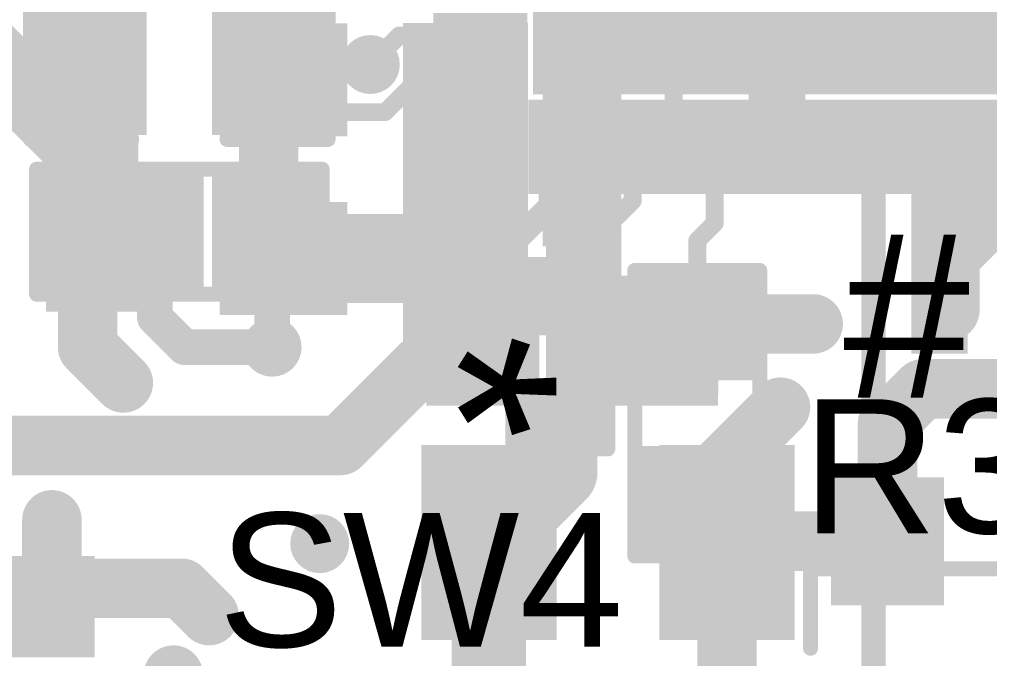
# Model space of a CAD drawing. Header units: millimetres. Extents: x -0.39 to 4.37, y -0.38 to 3.54.
# Drawn here: x 1.4791 to 1.8051, y 0.0394 to 0.2542 of the extents above; entities that cross this region are included whole.
import ezdxf

# ---------------------------------------------------------------- set-up
doc = ezdxf.new("R2010")
doc.units = ezdxf.units.MM
doc.header["$MEASUREMENT"] = 0
for name, color, linetype in [('BottomLayer', 5, 'Continuous'), ('BottomPaste', 16, 'Continuous'), ('BottomSolder', 6, 'Continuous'), ('TopLayer', 1, 'Continuous'), ('TopOverlay', 2, 'Continuous'), ('TopPaste', 8, 'Continuous'), ('TopSolder', 216, 'Continuous'), ('ViaHoleLayer', 16, 'Continuous')]:
    doc.layers.add(name, color=color, linetype=linetype)
doc.styles.add('Arial', font='', dxfattribs={"height": 0.2})
doc.styles.get('Arial').set_extended_font_data('Arial')

# ---------------------------------------------------------------- blocks, each defined once
blk = doc.blocks.new('PSPMAA0412_1R0M_ANP_7')
at = {"layer": 'TopLayer'}
for points in [[(-0.09744, 0.04528), (-0.04232, 0.04528), (-0.04232, -0.04528), (-0.09744, -0.04528)], [(0.04232, 0.04528), (0.09744, 0.04528), (0.09744, -0.04528), (0.04232, -0.04528)]]:
    blk.add_hatch(color=1, dxfattribs=at).paths.add_polyline_path(points)
at = {"layer": 'TopPaste'}
for points in [[(-0.09744, 0.04528), (-0.04232, 0.04528), (-0.04232, -0.04528), (-0.09744, -0.04528)], [(0.04232, 0.04528), (0.09744, 0.04528), (0.09744, -0.04528), (0.04232, -0.04528)]]:
    blk.add_hatch(color=8, dxfattribs=at).paths.add_polyline_path(points)
at = {"layer": 'TopSolder'}
for points in [[(-0.10144, 0.04928), (-0.03832, 0.04928), (-0.03832, -0.04928), (-0.10144, -0.04928)], [(0.03832, 0.04928), (0.10144, 0.04928), (0.10144, -0.04928), (0.03832, -0.04928)]]:
    blk.add_hatch(color=216, dxfattribs=at).paths.add_polyline_path(points)
at = {"layer": 'TopOverlay', "const_width": 0.005}
for points in [[(-0.08688, 0.08268), (-0.08688, 0.056)], [(0, 0.08268), (-0.08661, 0.08268)], [(0.08661, 0.08268), (0, 0.08268)], [(0.08688, 0.08268), (0.08688, 0.056)], [(-0.08688, -0.056), (-0.08688, -0.08268)], [(0.08688, -0.056), (0.08688, -0.08268)], [(0, -0.08268), (-0.08661, -0.08268)], [(0.08661, -0.08268), (0, -0.08268)]]:
    blk.add_lwpolyline(points, dxfattribs=at)
at = {"layer": 'TopOverlay', "const_width": 0.0025}
for points in [[(-0.08813, 0.08268, 1), (-0.08563, 0.08268, 1)], [(-0.08786, 0.08268, 1), (-0.08536, 0.08268, 1)], [(-0.00125, 0.08268, 1), (0.00125, 0.08268, 1)], [(-0.00125, 0.08268, 1), (0.00125, 0.08268, 1)], [(0.08536, 0.08268, 1), (0.08786, 0.08268, 1)], [(0.08563, 0.08268, 1), (0.08813, 0.08268, 1)], [(-0.08813, 0.056, 1), (-0.08563, 0.056, 1)], [(0.08563, 0.056, 1), (0.08813, 0.056, 1)], [(-0.08813, -0.056, 1), (-0.08563, -0.056, 1)], [(0.08563, -0.056, 1), (0.08813, -0.056, 1)], [(-0.08813, -0.08268, 1), (-0.08563, -0.08268, 1)], [(-0.08786, -0.08268, 1), (-0.08536, -0.08268, 1)], [(-0.00125, -0.08268, 1), (0.00125, -0.08268, 1)], [(-0.00125, -0.08268, 1), (0.00125, -0.08268, 1)], [(0.08536, -0.08268, 1), (0.08786, -0.08268, 1)], [(0.08563, -0.08268, 1), (0.08813, -0.08268, 1)]]:
    blk.add_lwpolyline(points, format="xyb", close=True, dxfattribs=at)
blk = doc.blocks.new('C__0402_66')
at = {"layer": 'TopLayer'}
for points in [[(-0.0275, -0.0125), (-0.0275, 0.0125), (-0.0095, 0.0125), (-0.0095, -0.0125)], [(0.0095, -0.0125), (0.0095, 0.0125), (0.0275, 0.0125), (0.0275, -0.0125)]]:
    blk.add_hatch(color=1, dxfattribs=at).paths.add_polyline_path(points)
at = {"layer": 'TopPaste'}
for points in [[(-0.0275, -0.0125), (-0.0275, 0.0125), (-0.0095, 0.0125), (-0.0095, -0.0125)], [(0.0095, -0.0125), (0.0095, 0.0125), (0.0275, 0.0125), (0.0275, -0.0125)]]:
    blk.add_hatch(color=8, dxfattribs=at).paths.add_polyline_path(points)
at = {"layer": 'TopSolder'}
for points in [[(-0.02986, -0.01486), (-0.02986, 0.01486), (-0.00714, 0.01486), (-0.00714, -0.01486)], [(0.00714, -0.01486), (0.00714, 0.01486), (0.02986, 0.01486), (0.02986, -0.01486)]]:
    blk.add_hatch(color=216, dxfattribs=at).paths.add_polyline_path(points)
at = {"layer": 'TopOverlay', "const_width": 0.005}
for points in [[(-0.031, 0.016), (-0.031, -0.016)], [(-0.031, 0.016), (-0.011, 0.016)], [(0.011, 0.016), (0.031, 0.016)], [(0.031, 0.016), (0.031, -0.016)], [(-0.031, -0.016), (-0.011, -0.016)], [(0.011, -0.016), (0.031, -0.016)]]:
    blk.add_lwpolyline(points, dxfattribs=at)
at = {"layer": 'TopOverlay', "const_width": 0.0025}
for points in [[(-0.03225, 0.016, 1), (-0.02975, 0.016, 1)], [(-0.03225, 0.016, 1), (-0.02975, 0.016, 1)], [(-0.01225, 0.016, 1), (-0.00975, 0.016, 1)], [(0.00975, 0.016, 1), (0.01225, 0.016, 1)], [(0.02975, 0.016, 1), (0.03225, 0.016, 1)], [(0.02975, 0.016, 1), (0.03225, 0.016, 1)], [(-0.03225, -0.016, 1), (-0.02975, -0.016, 1)], [(-0.03225, -0.016, 1), (-0.02975, -0.016, 1)], [(-0.01225, -0.016, 1), (-0.00975, -0.016, 1)], [(0.00975, -0.016, 1), (0.01225, -0.016, 1)], [(0.02975, -0.016, 1), (0.03225, -0.016, 1)], [(0.02975, -0.016, 1), (0.03225, -0.016, 1)]]:
    blk.add_lwpolyline(points, format="xyb", close=True, dxfattribs=at)
blk = doc.blocks.new('C__0402_B_67')
at = {"layer": 'BottomLayer'}
for points in [[(-0.0095, 0.0125), (-0.0095, -0.0125), (-0.0275, -0.0125), (-0.0275, 0.0125)], [(0.0275, 0.0125), (0.0275, -0.0125), (0.0095, -0.0125), (0.0095, 0.0125)]]:
    blk.add_hatch(color=5, dxfattribs=at).paths.add_polyline_path(points)
at = {"layer": 'BottomPaste'}
for points in [[(-0.0095, 0.0125), (-0.0095, -0.0125), (-0.0275, -0.0125), (-0.0275, 0.0125)], [(0.0275, 0.0125), (0.0275, -0.0125), (0.0095, -0.0125), (0.0095, 0.0125)]]:
    blk.add_hatch(color=16, dxfattribs=at).paths.add_polyline_path(points)
at = {"layer": 'BottomSolder'}
for points in [[(-0.00714, 0.01486), (-0.00714, -0.01486), (-0.02986, -0.01486), (-0.02986, 0.01486)], [(0.02986, 0.01486), (0.02986, -0.01486), (0.00714, -0.01486), (0.00714, 0.01486)]]:
    blk.add_hatch(color=6, dxfattribs=at).paths.add_polyline_path(points)
blk = doc.blocks.new('TS_1185EC_C_D_B_94')
at = {"layer": 'TopLayer'}
for points in [[(-0.10039, 0.04724), (-0.05118, 0.04724), (-0.05118, 0.01181), (-0.10039, 0.01181)], [(0.05118, 0.04724), (0.10039, 0.04724), (0.10039, 0.01181), (0.05118, 0.01181)], [(-0.10039, -0.01181), (-0.05118, -0.01181), (-0.05118, -0.04724), (-0.10039, -0.04724)], [(0.05118, -0.01181), (0.10039, -0.01181), (0.10039, -0.04724), (0.05118, -0.04724)]]:
    blk.add_hatch(color=1, dxfattribs=at).paths.add_polyline_path(points)
at = {"layer": 'TopPaste'}
for points in [[(-0.10039, 0.04724), (-0.05118, 0.04724), (-0.05118, 0.01181), (-0.10039, 0.01181)], [(0.05118, 0.04724), (0.10039, 0.04724), (0.10039, 0.01181), (0.05118, 0.01181)], [(-0.10039, -0.01181), (-0.05118, -0.01181), (-0.05118, -0.04724), (-0.10039, -0.04724)], [(0.05118, -0.01181), (0.10039, -0.01181), (0.10039, -0.04724), (0.05118, -0.04724)]]:
    blk.add_hatch(color=8, dxfattribs=at).paths.add_polyline_path(points)
at = {"layer": 'TopSolder'}
for points in [[(-0.10439, 0.05124), (-0.04718, 0.05124), (-0.04718, 0.00781), (-0.10439, 0.00781)], [(0.04718, 0.05124), (0.10439, 0.05124), (0.10439, 0.00781), (0.04718, 0.00781)], [(-0.10439, -0.00781), (-0.04718, -0.00781), (-0.04718, -0.05124), (-0.10439, -0.05124)], [(0.04718, -0.00781), (0.10439, -0.00781), (0.10439, -0.05124), (0.04718, -0.05124)]]:
    blk.add_hatch(color=216, dxfattribs=at).paths.add_polyline_path(points)
at = {"layer": 'TopOverlay'}
for points, const_width in [([(-0.084, 0.061, 1), (-0.094, 0.061, 1)], 0.01), ([(-0.0965, 0.061, 1), (-0.0915, 0.061, 1)], 0.005), ([(-0.0865, 0.061, 1), (-0.0815, 0.061, 1)], 0.005), ([(-0.06925, 0.06, 1), (-0.06675, 0.06, 1)], 0.0025), ([(0.06675, 0.06, 1), (0.06925, 0.06, 1)], 0.0025), ([(-0.06925, -0.06, 1), (-0.06675, -0.06, 1)], 0.0025), ([(0.06675, -0.06, 1), (0.06925, -0.06, 1)], 0.0025)]:
    blk.add_lwpolyline(points, format="xyb", close=True, dxfattribs=dict(at, const_width=const_width))
at = {"layer": 'TopOverlay', "const_width": 0.005}
for points in [[(-0.068, 0.06), (0.068, 0.06)], [(-0.068, -0.06), (0.068, -0.06)]]:
    blk.add_lwpolyline(points, dxfattribs=at)
blk = doc.blocks.new('RES0603_B_165')
at = {"layer": 'BottomLayer'}
for points in [[(-0.045, -0.0175), (-0.045, 0.0175), (-0.015, 0.0175), (-0.015, -0.0175)], [(0.015, -0.0175), (0.015, 0.0175), (0.045, 0.0175), (0.045, -0.0175)]]:
    blk.add_hatch(color=5, dxfattribs=at).paths.add_polyline_path(points)
at = {"layer": 'BottomPaste'}
for points in [[(-0.045, -0.0175), (-0.045, 0.0175), (-0.015, 0.0175), (-0.015, -0.0175)], [(0.015, -0.0175), (0.015, 0.0175), (0.045, 0.0175), (0.045, -0.0175)]]:
    blk.add_hatch(color=16, dxfattribs=at).paths.add_polyline_path(points)
at = {"layer": 'BottomSolder'}
for points in [[(-0.049, -0.0215), (-0.049, 0.0215), (-0.011, 0.0215), (-0.011, -0.0215)], [(0.011, -0.0215), (0.011, 0.0215), (0.049, 0.0215), (0.049, -0.0215)]]:
    blk.add_hatch(color=6, dxfattribs=at).paths.add_polyline_path(points)
blk = doc.blocks.new('RES0603_166')
at = {"layer": 'TopLayer'}
for points in [[(-0.015, 0.0175), (-0.015, -0.0175), (-0.045, -0.0175), (-0.045, 0.0175)], [(0.045, 0.0175), (0.045, -0.0175), (0.015, -0.0175), (0.015, 0.0175)]]:
    blk.add_hatch(color=1, dxfattribs=at).paths.add_polyline_path(points)
at = {"layer": 'TopPaste'}
for points in [[(-0.015, 0.0175), (-0.015, -0.0175), (-0.045, -0.0175), (-0.045, 0.0175)], [(0.045, 0.0175), (0.045, -0.0175), (0.015, -0.0175), (0.015, 0.0175)]]:
    blk.add_hatch(color=8, dxfattribs=at).paths.add_polyline_path(points)
at = {"layer": 'TopSolder'}
for points in [[(-0.011, 0.0215), (-0.011, -0.0215), (-0.049, -0.0215), (-0.049, 0.0215)], [(0.049, 0.0215), (0.049, -0.0215), (0.011, -0.0215), (0.011, 0.0215)]]:
    blk.add_hatch(color=216, dxfattribs=at).paths.add_polyline_path(points)
at = {"layer": 'TopOverlay', "const_width": 0.005}
for points in [[(-0.048, 0.021), (-0.048, -0.021)], [(0.048, 0.021), (-0.048, 0.021)], [(0.048, 0.021), (0.048, -0.021)], [(0.048, -0.021), (-0.048, -0.021)]]:
    blk.add_lwpolyline(points, dxfattribs=at)
at = {"layer": 'TopOverlay', "const_width": 0.0025}
for points in [[(-0.04925, 0.021, 1), (-0.04675, 0.021, 1)], [(-0.04925, 0.021, 1), (-0.04675, 0.021, 1)], [(0.04675, 0.021, 1), (0.04925, 0.021, 1)], [(0.04675, 0.021, 1), (0.04925, 0.021, 1)], [(-0.04925, -0.021, 1), (-0.04675, -0.021, 1)], [(-0.04925, -0.021, 1), (-0.04675, -0.021, 1)], [(0.04675, -0.021, 1), (0.04925, -0.021, 1)], [(0.04675, -0.021, 1), (0.04925, -0.021, 1)]]:
    blk.add_lwpolyline(points, format="xyb", close=True, dxfattribs=at)
blk = doc.blocks.new('RES0603_B_169')
at = {"layer": 'BottomLayer'}
for points in [[(-0.045, -0.0175), (-0.045, 0.0175), (-0.015, 0.0175), (-0.015, -0.0175)], [(0.015, -0.0175), (0.015, 0.0175), (0.045, 0.0175), (0.045, -0.0175)]]:
    blk.add_hatch(color=5, dxfattribs=at).paths.add_polyline_path(points)
at = {"layer": 'BottomPaste'}
for points in [[(-0.045, -0.0175), (-0.045, 0.0175), (-0.015, 0.0175), (-0.015, -0.0175)], [(0.015, -0.0175), (0.015, 0.0175), (0.045, 0.0175), (0.045, -0.0175)]]:
    blk.add_hatch(color=16, dxfattribs=at).paths.add_polyline_path(points)
at = {"layer": 'BottomSolder'}
for points in [[(-0.049, -0.0215), (-0.049, 0.0215), (-0.011, 0.0215), (-0.011, -0.0215)], [(0.011, -0.0215), (0.011, 0.0215), (0.049, 0.0215), (0.049, -0.0215)]]:
    blk.add_hatch(color=6, dxfattribs=at).paths.add_polyline_path(points)
blk = doc.blocks.new('DFN1006_2L_B_269')
at = {"layer": 'BottomLayer'}
for points in [[(-0.02756, 0.01299), (-0.00591, 0.01299), (-0.00591, -0.01299), (-0.02756, -0.01299)], [(0.00591, 0.01299), (0.02756, 0.01299), (0.02756, -0.01299), (0.00591, -0.01299)]]:
    blk.add_hatch(color=5, dxfattribs=at).paths.add_polyline_path(points)
at = {"layer": 'BottomPaste'}
for points in [[(-0.02756, 0.01299), (-0.00591, 0.01299), (-0.00591, -0.01299), (-0.02756, -0.01299)], [(0.00591, 0.01299), (0.02756, 0.01299), (0.02756, -0.01299), (0.00591, -0.01299)]]:
    blk.add_hatch(color=16, dxfattribs=at).paths.add_polyline_path(points)
at = {"layer": 'BottomSolder'}
for points in [[(-0.03156, 0.01699), (-0.00191, 0.01699), (-0.00191, -0.01699), (-0.03156, -0.01699)], [(0.00191, 0.01699), (0.03156, 0.01699), (0.03156, -0.01699), (0.00191, -0.01699)]]:
    blk.add_hatch(color=6, dxfattribs=at).paths.add_polyline_path(points)
blk = doc.blocks.new('SOD_323_B_270')
at = {"layer": 'BottomLayer'}
for points in [[(-0.0563, 0.01634), (-0.0315, 0.01634), (-0.0315, -0.01634), (-0.0563, -0.01634)], [(0.0315, 0.01634), (0.0563, 0.01634), (0.0563, -0.01634), (0.0315, -0.01634)]]:
    blk.add_hatch(color=5, dxfattribs=at).paths.add_polyline_path(points)
at = {"layer": 'BottomPaste'}
for points in [[(-0.0563, 0.01634), (-0.0315, 0.01634), (-0.0315, -0.01634), (-0.0563, -0.01634)], [(0.0315, 0.01634), (0.0563, 0.01634), (0.0563, -0.01634), (0.0315, -0.01634)]]:
    blk.add_hatch(color=16, dxfattribs=at).paths.add_polyline_path(points)
at = {"layer": 'BottomSolder'}
for points in [[(-0.0603, 0.02034), (-0.0275, 0.02034), (-0.0275, -0.02034), (-0.0603, -0.02034)], [(0.0275, 0.02034), (0.0603, 0.02034), (0.0603, -0.02034), (0.0275, -0.02034)]]:
    blk.add_hatch(color=6, dxfattribs=at).paths.add_polyline_path(points)
blk = doc.blocks.new('68_QFN__7_7__323')
at = {"layer": 'TopLayer'}
for points in [[(0.1122, -0.1122), (-0.1122, -0.1122), (-0.1122, 0.1122), (0.1122, 0.1122)], [(0.12205, 0.0311), (0.14567, 0.0311), (0.14567, 0.02402), (0.12205, 0.02402)], [(0.12205, 0.01732), (0.14567, 0.01732), (0.14567, 0.01024), (0.12205, 0.01024)], [(0.12205, 0.00354), (0.14567, 0.00354), (0.14567, -0.00354), (0.12205, -0.00354)], [(0.12205, -0.01024), (0.14567, -0.01024), (0.14567, -0.01732), (0.12205, -0.01732)], [(0.12205, -0.02401), (0.14567, -0.02401), (0.14567, -0.0311), (0.12205, -0.0311)], [(0.12205, -0.03779), (0.14567, -0.03779), (0.14567, -0.04488), (0.12205, -0.04488)], [(0.12205, -0.05157), (0.14567, -0.05157), (0.14567, -0.05866), (0.12205, -0.05866)], [(0.12205, -0.06535), (0.14567, -0.06535), (0.14567, -0.07244), (0.12205, -0.07244)], [(0.12205, -0.07913), (0.14567, -0.07913), (0.14567, -0.08622), (0.12205, -0.08622)], [(0.12205, -0.09291), (0.14567, -0.09291), (0.14567, -0.1), (0.12205, -0.1)], [(0.12205, -0.10669), (0.14567, -0.10669), (0.14567, -0.11378), (0.12205, -0.11378)], [(0.1, -0.12205), (0.1, -0.14567), (0.09291, -0.14567), (0.09291, -0.12205)], [(0.11378, -0.12205), (0.11378, -0.14567), (0.10669, -0.14567), (0.10669, -0.12205)]]:
    blk.add_hatch(color=1, dxfattribs=at).paths.add_polyline_path(points)
at = {"layer": 'TopPaste'}
for points in [[(0.1122, -0.1122), (-0.1122, -0.1122), (-0.1122, 0.1122), (0.1122, 0.1122)], [(0.12205, 0.0311), (0.14567, 0.0311), (0.14567, 0.02402), (0.12205, 0.02402)], [(0.12205, 0.01732), (0.14567, 0.01732), (0.14567, 0.01024), (0.12205, 0.01024)], [(0.12205, 0.00354), (0.14567, 0.00354), (0.14567, -0.00354), (0.12205, -0.00354)], [(0.12205, -0.01024), (0.14567, -0.01024), (0.14567, -0.01732), (0.12205, -0.01732)], [(0.12205, -0.02401), (0.14567, -0.02401), (0.14567, -0.0311), (0.12205, -0.0311)], [(0.12205, -0.03779), (0.14567, -0.03779), (0.14567, -0.04488), (0.12205, -0.04488)], [(0.12205, -0.05157), (0.14567, -0.05157), (0.14567, -0.05866), (0.12205, -0.05866)], [(0.12205, -0.06535), (0.14567, -0.06535), (0.14567, -0.07244), (0.12205, -0.07244)], [(0.12205, -0.07913), (0.14567, -0.07913), (0.14567, -0.08622), (0.12205, -0.08622)], [(0.12205, -0.09291), (0.14567, -0.09291), (0.14567, -0.1), (0.12205, -0.1)], [(0.12205, -0.10669), (0.14567, -0.10669), (0.14567, -0.11378), (0.12205, -0.11378)], [(0.1, -0.12205), (0.1, -0.14567), (0.09291, -0.14567), (0.09291, -0.12205)], [(0.11378, -0.12205), (0.11378, -0.14567), (0.10669, -0.14567), (0.10669, -0.12205)]]:
    blk.add_hatch(color=8, dxfattribs=at).paths.add_polyline_path(points)
at = {"layer": 'TopSolder'}
for points in [[(0.11621, -0.1162), (-0.1162, -0.1162), (-0.1162, 0.1162), (0.11621, 0.1162)], [(0.11805, 0.04888), (0.14967, 0.04888), (0.14967, 0.03379), (0.11805, 0.03379)], [(0.11805, 0.0351), (0.14967, 0.0351), (0.14967, 0.02002), (0.11805, 0.02002)], [(0.11805, 0.02132), (0.14967, 0.02132), (0.14967, 0.00624), (0.11805, 0.00624)], [(0.11805, 0.00754), (0.14967, 0.00754), (0.14967, -0.00754), (0.11805, -0.00754)], [(0.11805, -0.00624), (0.14967, -0.00624), (0.14967, -0.02132), (0.11805, -0.02132)], [(0.11805, -0.02001), (0.14967, -0.02001), (0.14967, -0.0351), (0.11805, -0.0351)], [(0.11805, -0.03379), (0.14967, -0.03379), (0.14967, -0.04888), (0.11805, -0.04888)], [(0.11805, -0.04757), (0.14967, -0.04757), (0.14967, -0.06266), (0.11805, -0.06266)], [(0.11805, -0.06135), (0.14967, -0.06135), (0.14967, -0.07644), (0.11805, -0.07644)], [(0.11805, -0.07513), (0.14967, -0.07513), (0.14967, -0.09022), (0.11805, -0.09022)], [(0.11805, -0.08891), (0.14967, -0.08891), (0.14967, -0.104), (0.11805, -0.104)], [(0.11805, -0.10269), (0.14967, -0.10269), (0.14967, -0.11778), (0.11805, -0.11778)], [(0.104, -0.11805), (0.104, -0.14967), (0.08891, -0.14967), (0.08891, -0.11805)], [(0.11778, -0.11805), (0.11778, -0.14967), (0.10269, -0.14967), (0.10269, -0.11805)]]:
    blk.add_hatch(color=216, dxfattribs=at).paths.add_polyline_path(points)
at = {"layer": 'TopOverlay', "const_width": 0.005}
for points in [[(0.14, -0.14), (0.14, -0.124)], [(0.14, -0.14), (0.121, -0.14)]]:
    blk.add_lwpolyline(points, dxfattribs=at)
at = {"layer": 'TopOverlay', "const_width": 0.0025}
for points in [[(0.13875, -0.124, 1), (0.14125, -0.124, 1)], [(0.11975, -0.14, 1), (0.12225, -0.14, 1)], [(0.13875, -0.14, 1), (0.14125, -0.14, 1)], [(0.13875, -0.14, 1), (0.14125, -0.14, 1)]]:
    blk.add_lwpolyline(points, format="xyb", close=True, dxfattribs=at)
blk = doc.blocks.new('C__0603_B_360')
at = {"layer": 'BottomLayer'}
for points in [[(-0.015, 0.0175), (-0.015, -0.0175), (-0.045, -0.0175), (-0.045, 0.0175)], [(0.045, 0.0175), (0.045, -0.0175), (0.015, -0.0175), (0.015, 0.0175)]]:
    blk.add_hatch(color=5, dxfattribs=at).paths.add_polyline_path(points)
at = {"layer": 'BottomPaste'}
for points in [[(-0.015, 0.0175), (-0.015, -0.0175), (-0.045, -0.0175), (-0.045, 0.0175)], [(0.045, 0.0175), (0.045, -0.0175), (0.015, -0.0175), (0.015, 0.0175)]]:
    blk.add_hatch(color=16, dxfattribs=at).paths.add_polyline_path(points)
at = {"layer": 'BottomSolder'}
for points in [[(-0.011, 0.0215), (-0.011, -0.0215), (-0.049, -0.0215), (-0.049, 0.0215)], [(0.049, 0.0215), (0.049, -0.0215), (0.011, -0.0215), (0.011, 0.0215)]]:
    blk.add_hatch(color=6, dxfattribs=at).paths.add_polyline_path(points)
blk = doc.blocks.new('C__0603_363')
at = {"layer": 'TopLayer'}
for points in [[(-0.045, -0.0175), (-0.045, 0.0175), (-0.015, 0.0175), (-0.015, -0.0175)], [(0.015, -0.0175), (0.015, 0.0175), (0.045, 0.0175), (0.045, -0.0175)]]:
    blk.add_hatch(color=1, dxfattribs=at).paths.add_polyline_path(points)
at = {"layer": 'TopPaste'}
for points in [[(-0.045, -0.0175), (-0.045, 0.0175), (-0.015, 0.0175), (-0.015, -0.0175)], [(0.015, -0.0175), (0.015, 0.0175), (0.045, 0.0175), (0.045, -0.0175)]]:
    blk.add_hatch(color=8, dxfattribs=at).paths.add_polyline_path(points)
at = {"layer": 'TopSolder'}
for points in [[(-0.049, -0.0215), (-0.049, 0.0215), (-0.011, 0.0215), (-0.011, -0.0215)], [(0.011, -0.0215), (0.011, 0.0215), (0.049, 0.0215), (0.049, -0.0215)]]:
    blk.add_hatch(color=216, dxfattribs=at).paths.add_polyline_path(points)
at = {"layer": 'TopOverlay', "const_width": 0.005}
for points in [[(-0.05, -0.023), (-0.05, 0.023)], [(-0.05, 0.023), (-0.016, 0.023)], [(0.016, 0.023), (0.05, 0.023)], [(0.05, -0.023), (0.05, 0.023)], [(-0.05, -0.023), (-0.016, -0.023)], [(0.016, -0.023), (0.05, -0.023)]]:
    blk.add_lwpolyline(points, dxfattribs=at)
at = {"layer": 'TopOverlay', "const_width": 0.0025}
for points in [[(-0.05125, 0.023, 1), (-0.04875, 0.023, 1)], [(-0.05125, 0.023, 1), (-0.04875, 0.023, 1)], [(-0.01725, 0.023, 1), (-0.01475, 0.023, 1)], [(0.01475, 0.023, 1), (0.01725, 0.023, 1)], [(0.04875, 0.023, 1), (0.05125, 0.023, 1)], [(0.04875, 0.023, 1), (0.05125, 0.023, 1)], [(-0.05125, -0.023, 1), (-0.04875, -0.023, 1)], [(-0.05125, -0.023, 1), (-0.04875, -0.023, 1)], [(-0.01725, -0.023, 1), (-0.01475, -0.023, 1)], [(0.01475, -0.023, 1), (0.01725, -0.023, 1)], [(0.04875, -0.023, 1), (0.05125, -0.023, 1)], [(0.04875, -0.023, 1), (0.05125, -0.023, 1)]]:
    blk.add_lwpolyline(points, format="xyb", close=True, dxfattribs=at)
blk = doc.blocks.new('TS_1185EC_C_D_B_373')
at = {"layer": 'TopLayer'}
for points in [[(-0.10039, 0.04725), (-0.05118, 0.04725), (-0.05118, 0.01181), (-0.10039, 0.01181)], [(0.05118, 0.04725), (0.10039, 0.04725), (0.10039, 0.01181), (0.05118, 0.01181)], [(-0.10039, -0.01181), (-0.05118, -0.01181), (-0.05118, -0.04724), (-0.10039, -0.04724)], [(0.05118, -0.01181), (0.10039, -0.01181), (0.10039, -0.04724), (0.05118, -0.04724)]]:
    blk.add_hatch(color=1, dxfattribs=at).paths.add_polyline_path(points)
at = {"layer": 'TopPaste'}
for points in [[(-0.10039, 0.04725), (-0.05118, 0.04725), (-0.05118, 0.01181), (-0.10039, 0.01181)], [(0.05118, 0.04725), (0.10039, 0.04725), (0.10039, 0.01181), (0.05118, 0.01181)], [(-0.10039, -0.01181), (-0.05118, -0.01181), (-0.05118, -0.04724), (-0.10039, -0.04724)], [(0.05118, -0.01181), (0.10039, -0.01181), (0.10039, -0.04724), (0.05118, -0.04724)]]:
    blk.add_hatch(color=8, dxfattribs=at).paths.add_polyline_path(points)
at = {"layer": 'TopSolder'}
for points in [[(-0.10439, 0.05125), (-0.04718, 0.05125), (-0.04718, 0.00781), (-0.10439, 0.00781)], [(0.04718, 0.05125), (0.10439, 0.05125), (0.10439, 0.00781), (0.04718, 0.00781)], [(-0.10439, -0.00781), (-0.04718, -0.00781), (-0.04718, -0.05124), (-0.10439, -0.05124)], [(0.04718, -0.00781), (0.10439, -0.00781), (0.10439, -0.05124), (0.04718, -0.05124)]]:
    blk.add_hatch(color=216, dxfattribs=at).paths.add_polyline_path(points)
at = {"layer": 'TopOverlay'}
for points, const_width in [([(-0.084, 0.061, 1), (-0.094, 0.061, 1)], 0.01), ([(-0.0965, 0.061, 1), (-0.0915, 0.061, 1)], 0.005), ([(-0.0865, 0.061, 1), (-0.0815, 0.061, 1)], 0.005), ([(-0.06925, 0.06, 1), (-0.06675, 0.06, 1)], 0.0025), ([(0.06675, 0.06, 1), (0.06925, 0.06, 1)], 0.0025), ([(-0.06925, -0.06, 1), (-0.06675, -0.06, 1)], 0.0025), ([(0.06675, -0.06, 1), (0.06925, -0.06, 1)], 0.0025)]:
    blk.add_lwpolyline(points, format="xyb", close=True, dxfattribs=dict(at, const_width=const_width))
at = {"layer": 'TopOverlay', "const_width": 0.005}
for points in [[(-0.068, 0.06), (0.068, 0.06)], [(-0.068, -0.06), (0.068, -0.06)]]:
    blk.add_lwpolyline(points, dxfattribs=at)
blk = doc.blocks.new('RES0603_406')
at = {"layer": 'TopLayer'}
for points in [[(-0.015, 0.0175), (-0.015, -0.0175), (-0.045, -0.0175), (-0.045, 0.0175)], [(0.045, 0.0175), (0.045, -0.0175), (0.015, -0.0175), (0.015, 0.0175)]]:
    blk.add_hatch(color=1, dxfattribs=at).paths.add_polyline_path(points)
at = {"layer": 'TopPaste'}
for points in [[(-0.015, 0.0175), (-0.015, -0.0175), (-0.045, -0.0175), (-0.045, 0.0175)], [(0.045, 0.0175), (0.045, -0.0175), (0.015, -0.0175), (0.015, 0.0175)]]:
    blk.add_hatch(color=8, dxfattribs=at).paths.add_polyline_path(points)
at = {"layer": 'TopSolder'}
for points in [[(-0.011, 0.0215), (-0.011, -0.0215), (-0.049, -0.0215), (-0.049, 0.0215)], [(0.049, 0.0215), (0.049, -0.0215), (0.011, -0.0215), (0.011, 0.0215)]]:
    blk.add_hatch(color=216, dxfattribs=at).paths.add_polyline_path(points)
at = {"layer": 'TopOverlay', "const_width": 0.005}
for points in [[(-0.048, -0.021), (-0.048, 0.021)], [(0.048, 0.021), (-0.048, 0.021)], [(0.048, -0.021), (0.048, 0.021)], [(0.048, -0.021), (-0.048, -0.021)]]:
    blk.add_lwpolyline(points, dxfattribs=at)
at = {"layer": 'TopOverlay', "const_width": 0.0025}
for points in [[(-0.04925, 0.021, 1), (-0.04675, 0.021, 1)], [(-0.04925, 0.021, 1), (-0.04675, 0.021, 1)], [(0.04675, 0.021, 1), (0.04925, 0.021, 1)], [(0.04675, 0.021, 1), (0.04925, 0.021, 1)], [(-0.04925, -0.021, 1), (-0.04675, -0.021, 1)], [(-0.04925, -0.021, 1), (-0.04675, -0.021, 1)], [(0.04675, -0.021, 1), (0.04925, -0.021, 1)], [(0.04675, -0.021, 1), (0.04925, -0.021, 1)]]:
    blk.add_lwpolyline(points, format="xyb", close=True, dxfattribs=at)
blk = doc.blocks.new('C__0402_B_523')
at = {"layer": 'BottomLayer'}
for points in [[(-0.0095, 0.0125), (-0.0095, -0.0125), (-0.0275, -0.0125), (-0.0275, 0.0125)], [(0.0275, 0.0125), (0.0275, -0.0125), (0.0095, -0.0125), (0.0095, 0.0125)]]:
    blk.add_hatch(color=5, dxfattribs=at).paths.add_polyline_path(points)
at = {"layer": 'BottomPaste'}
for points in [[(-0.0095, 0.0125), (-0.0095, -0.0125), (-0.0275, -0.0125), (-0.0275, 0.0125)], [(0.0275, 0.0125), (0.0275, -0.0125), (0.0095, -0.0125), (0.0095, 0.0125)]]:
    blk.add_hatch(color=16, dxfattribs=at).paths.add_polyline_path(points)
at = {"layer": 'BottomSolder'}
for points in [[(-0.00714, 0.01486), (-0.00714, -0.01486), (-0.02986, -0.01486), (-0.02986, 0.01486)], [(0.02986, 0.01486), (0.02986, -0.01486), (0.00714, -0.01486), (0.00714, 0.01486)]]:
    blk.add_hatch(color=6, dxfattribs=at).paths.add_polyline_path(points)
blk = doc.blocks.new('CAP0805_B_542')
at = {"layer": 'BottomLayer'}
for points in [[(-0.06, 0.03), (-0.02, 0.03), (-0.02, -0.03), (-0.06, -0.03)], [(0.02, 0.03), (0.06, 0.03), (0.06, -0.03), (0.02, -0.03)]]:
    blk.add_hatch(color=5, dxfattribs=at).paths.add_polyline_path(points)
at = {"layer": 'BottomPaste'}
for points in [[(-0.06, 0.03), (-0.02, 0.03), (-0.02, -0.03), (-0.06, -0.03)], [(0.02, 0.03), (0.06, 0.03), (0.06, -0.03), (0.02, -0.03)]]:
    blk.add_hatch(color=16, dxfattribs=at).paths.add_polyline_path(points)
at = {"layer": 'BottomSolder'}
for points in [[(-0.06276, 0.03276), (-0.01724, 0.03276), (-0.01724, -0.03276), (-0.06276, -0.03276)], [(0.01724, 0.03276), (0.06276, 0.03276), (0.06276, -0.03276), (0.01724, -0.03276)]]:
    blk.add_hatch(color=6, dxfattribs=at).paths.add_polyline_path(points)

msp = doc.modelspace()

# ---------------------------------------------------------------- hatches: boundary and pattern name
at = {"layer": 'BottomLayer'}
for points in [[(1.656, 0.128), (1.68132, 0.128), (1.68132, 0.279), (1.656, 0.279)], [(1.608, 0.128), (1.65, 0.128), (1.65, 0.253), (1.608, 0.253)], [(1.656, 0.128), (1.714, 0.128), (1.714, 0.168), (1.656, 0.168)]]:
    msp.add_hatch(color=5, dxfattribs=at).paths.add_polyline_path(points)
h = msp.add_hatch(color=5, dxfattribs=at)
edge = h.paths.add_edge_path()
edge.add_arc((1.597, 0.239), 0.00591, 0, 360)
h = msp.add_hatch(color=5, dxfattribs=at)
edge = h.paths.add_edge_path()
edge.add_arc((1.564, 0.229), 0.00591, 0, 360)
h = msp.add_hatch(color=5, dxfattribs=at)
edge = h.paths.add_edge_path()
edge.add_arc((1.50086, 0.21014), 0.00591, 0, 360)
h = msp.add_hatch(color=5, dxfattribs=at)
edge = h.paths.add_edge_path()
edge.add_arc((1.79082, 0.15682), 0.00492, 0, 360)
h = msp.add_hatch(color=5, dxfattribs=at)
edge = h.paths.add_edge_path()
edge.add_arc((1.74583, 0.15183), 0.00591, 0, 360)
h = msp.add_hatch(color=5, dxfattribs=at)
edge = h.paths.add_edge_path()
edge.add_arc((1.564, 0.144), 0.00591, 0, 360)
h = msp.add_hatch(color=5, dxfattribs=at)
edge = h.paths.add_edge_path()
edge.add_arc((1.626, 0.14), 0.00591, 0, 360)
h = msp.add_hatch(color=5, dxfattribs=at)
edge = h.paths.add_edge_path()
edge.add_arc((1.514, 0.132), 0.00591, 0, 360)
h = msp.add_hatch(color=5, dxfattribs=at)
edge = h.paths.add_edge_path()
edge.add_arc((1.73484, 0.12384), 0.00591, 0, 360)
h = msp.add_hatch(color=5, dxfattribs=at)
edge = h.paths.add_edge_path()
edge.add_arc((1.49, 0.086), 0.00591, 0, 360)
h = msp.add_hatch(color=5, dxfattribs=at)
edge = h.paths.add_edge_path()
edge.add_arc((1.63882, 0.07982), 0.00591, 0, 360)
h = msp.add_hatch(color=5, dxfattribs=at)
edge = h.paths.add_edge_path()
edge.add_arc((1.58, 0.078), 0.00591, 0, 360)
h = msp.add_hatch(color=5, dxfattribs=at)
edge = h.paths.add_edge_path()
edge.add_arc((1.54282, 0.05382), 0.00492, 0, 360)
at = {"layer": 'BottomSolder'}
h = msp.add_hatch(color=6, dxfattribs=at)
edge = h.paths.add_edge_path()
edge.add_arc((1.597, 0.239), 0.00991, 0, 360)
h = msp.add_hatch(color=6, dxfattribs=at)
edge = h.paths.add_edge_path()
edge.add_arc((1.564, 0.229), 0.00991, 0, 360)
h = msp.add_hatch(color=6, dxfattribs=at)
edge = h.paths.add_edge_path()
edge.add_arc((1.50086, 0.21014), 0.00991, 0, 360)
h = msp.add_hatch(color=6, dxfattribs=at)
edge = h.paths.add_edge_path()
edge.add_arc((1.79082, 0.15682), 0.00892, 0, 360)
h = msp.add_hatch(color=6, dxfattribs=at)
edge = h.paths.add_edge_path()
edge.add_arc((1.74583, 0.15183), 0.00991, 0, 360)
h = msp.add_hatch(color=6, dxfattribs=at)
edge = h.paths.add_edge_path()
edge.add_arc((1.564, 0.144), 0.00991, 0, 360)
h = msp.add_hatch(color=6, dxfattribs=at)
edge = h.paths.add_edge_path()
edge.add_arc((1.626, 0.14), 0.00991, 0, 360)
h = msp.add_hatch(color=6, dxfattribs=at)
edge = h.paths.add_edge_path()
edge.add_arc((1.514, 0.132), 0.00991, 0, 360)
h = msp.add_hatch(color=6, dxfattribs=at)
edge = h.paths.add_edge_path()
edge.add_arc((1.73484, 0.12384), 0.00991, 0, 360)
h = msp.add_hatch(color=6, dxfattribs=at)
edge = h.paths.add_edge_path()
edge.add_arc((1.49, 0.086), 0.00991, 0, 360)
h = msp.add_hatch(color=6, dxfattribs=at)
edge = h.paths.add_edge_path()
edge.add_arc((1.63882, 0.07982), 0.00991, 0, 360)
h = msp.add_hatch(color=6, dxfattribs=at)
edge = h.paths.add_edge_path()
edge.add_arc((1.58, 0.078), 0.00991, 0, 360)
h = msp.add_hatch(color=6, dxfattribs=at)
edge = h.paths.add_edge_path()
edge.add_arc((1.54282, 0.05382), 0.00892, 0, 360)
at = {"layer": 'TopLayer'}
for points in [[(1.488, 0.156), (1.519, 0.156), (1.519, 0.252), (1.488, 0.252)], [(1.72417, 0.24184), (1.72417, 0.19947), (1.74317, 0.19947), (1.74317, 0.24184)], [(1.654, 0.199), (1.673, 0.199), (1.673, 0.222), (1.654, 0.222)], [(1.751, 0.199), (1.768, 0.199), (1.768, 0.223), (1.751, 0.223)], [(1.77023, -0.01181), (1.77023, 0.22319), (1.762, 0.22319), (1.762, -0.01181)], [(1.79779, 0.14182), (1.79779, 0.22319), (1.77879, 0.22319), (1.77879, 0.14182)]]:
    msp.add_hatch(color=1, dxfattribs=at).paths.add_polyline_path(points)
h = msp.add_hatch(color=1, dxfattribs=at)
edge = h.paths.add_edge_path()
edge.add_arc((1.597, 0.239), 0.00591, 0, 360)
h = msp.add_hatch(color=1, dxfattribs=at)
edge = h.paths.add_edge_path()
edge.add_arc((1.564, 0.229), 0.00591, 0, 360)
h = msp.add_hatch(color=1, dxfattribs=at)
edge = h.paths.add_edge_path()
edge.add_arc((1.50086, 0.21014), 0.00591, 0, 360)
h = msp.add_hatch(color=1, dxfattribs=at)
edge = h.paths.add_edge_path()
edge.add_arc((1.79082, 0.15682), 0.00492, 0, 360)
h = msp.add_hatch(color=1, dxfattribs=at)
edge = h.paths.add_edge_path()
edge.add_arc((1.74583, 0.15183), 0.00591, 0, 360)
h = msp.add_hatch(color=1, dxfattribs=at)
edge = h.paths.add_edge_path()
edge.add_arc((1.564, 0.144), 0.00591, 0, 360)
h = msp.add_hatch(color=1, dxfattribs=at)
edge = h.paths.add_edge_path()
edge.add_arc((1.626, 0.14), 0.00591, 0, 360)
h = msp.add_hatch(color=1, dxfattribs=at)
edge = h.paths.add_edge_path()
edge.add_arc((1.514, 0.132), 0.00591, 0, 360)
h = msp.add_hatch(color=1, dxfattribs=at)
edge = h.paths.add_edge_path()
edge.add_arc((1.73484, 0.12384), 0.00591, 0, 360)
h = msp.add_hatch(color=1, dxfattribs=at)
edge = h.paths.add_edge_path()
edge.add_arc((1.49, 0.086), 0.00591, 0, 360)
h = msp.add_hatch(color=1, dxfattribs=at)
edge = h.paths.add_edge_path()
edge.add_arc((1.63882, 0.07982), 0.00591, 0, 360)
h = msp.add_hatch(color=1, dxfattribs=at)
edge = h.paths.add_edge_path()
edge.add_arc((1.58, 0.078), 0.00591, 0, 360)
h = msp.add_hatch(color=1, dxfattribs=at)
edge = h.paths.add_edge_path()
edge.add_arc((1.54282, 0.05382), 0.00492, 0, 360)
at = {"layer": 'TopSolder'}
h = msp.add_hatch(color=216, dxfattribs=at)
edge = h.paths.add_edge_path()
edge.add_arc((1.597, 0.239), 0.00991, 0, 360)
h = msp.add_hatch(color=216, dxfattribs=at)
edge = h.paths.add_edge_path()
edge.add_arc((1.564, 0.229), 0.00991, 0, 360)
h = msp.add_hatch(color=216, dxfattribs=at)
edge = h.paths.add_edge_path()
edge.add_arc((1.50086, 0.21014), 0.00991, 0, 360)
h = msp.add_hatch(color=216, dxfattribs=at)
edge = h.paths.add_edge_path()
edge.add_arc((1.79082, 0.15682), 0.00892, 0, 360)
h = msp.add_hatch(color=216, dxfattribs=at)
edge = h.paths.add_edge_path()
edge.add_arc((1.74583, 0.15183), 0.00991, 0, 360)
h = msp.add_hatch(color=216, dxfattribs=at)
edge = h.paths.add_edge_path()
edge.add_arc((1.564, 0.144), 0.00991, 0, 360)
h = msp.add_hatch(color=216, dxfattribs=at)
edge = h.paths.add_edge_path()
edge.add_arc((1.626, 0.14), 0.00991, 0, 360)
h = msp.add_hatch(color=216, dxfattribs=at)
edge = h.paths.add_edge_path()
edge.add_arc((1.514, 0.132), 0.00991, 0, 360)
h = msp.add_hatch(color=216, dxfattribs=at)
edge = h.paths.add_edge_path()
edge.add_arc((1.73484, 0.12384), 0.00991, 0, 360)
h = msp.add_hatch(color=216, dxfattribs=at)
edge = h.paths.add_edge_path()
edge.add_arc((1.49, 0.086), 0.00991, 0, 360)
h = msp.add_hatch(color=216, dxfattribs=at)
edge = h.paths.add_edge_path()
edge.add_arc((1.63882, 0.07982), 0.00991, 0, 360)
h = msp.add_hatch(color=216, dxfattribs=at)
edge = h.paths.add_edge_path()
edge.add_arc((1.58, 0.078), 0.00991, 0, 360)
h = msp.add_hatch(color=216, dxfattribs=at)
edge = h.paths.add_edge_path()
edge.add_arc((1.54282, 0.05382), 0.00892, 0, 360)
at = {"layer": 'ViaHoleLayer'}
h = msp.add_hatch(color=16, dxfattribs=at)
edge = h.paths.add_edge_path()
edge.add_arc((1.597, 0.239), 0.00394, 0, 360)
h = msp.add_hatch(color=16, dxfattribs=at)
edge = h.paths.add_edge_path()
edge.add_arc((1.564, 0.229), 0.00394, 0, 360)
h = msp.add_hatch(color=16, dxfattribs=at)
edge = h.paths.add_edge_path()
edge.add_arc((1.50086, 0.21014), 0.00394, 0, 360)
h = msp.add_hatch(color=16, dxfattribs=at)
edge = h.paths.add_edge_path()
edge.add_arc((1.79082, 0.15682), 0.00394, 0, 360)
h = msp.add_hatch(color=16, dxfattribs=at)
edge = h.paths.add_edge_path()
edge.add_arc((1.74583, 0.15183), 0.00394, 0, 360)
h = msp.add_hatch(color=16, dxfattribs=at)
edge = h.paths.add_edge_path()
edge.add_arc((1.564, 0.144), 0.00394, 0, 360)
h = msp.add_hatch(color=16, dxfattribs=at)
edge = h.paths.add_edge_path()
edge.add_arc((1.626, 0.14), 0.00394, 0, 360)
h = msp.add_hatch(color=16, dxfattribs=at)
edge = h.paths.add_edge_path()
edge.add_arc((1.514, 0.132), 0.00394, 0, 360)
h = msp.add_hatch(color=16, dxfattribs=at)
edge = h.paths.add_edge_path()
edge.add_arc((1.73484, 0.12384), 0.00394, 0, 360)
h = msp.add_hatch(color=16, dxfattribs=at)
edge = h.paths.add_edge_path()
edge.add_arc((1.49, 0.086), 0.00394, 0, 360)
h = msp.add_hatch(color=16, dxfattribs=at)
edge = h.paths.add_edge_path()
edge.add_arc((1.58, 0.078), 0.00394, 0, 360)
h = msp.add_hatch(color=16, dxfattribs=at)
edge = h.paths.add_edge_path()
edge.add_arc((1.63882, 0.07982), 0.00394, 0, 360)
h = msp.add_hatch(color=16, dxfattribs=at)
edge = h.paths.add_edge_path()
edge.add_arc((1.54282, 0.05382), 0.00394, 0, 360)

# ---------------------------------------------------------------- linework, layer by layer
at = {"layer": 'BottomLayer'}
for points, const_width in [([(1.66732, 0.23182), (1.66732, 0.26532)], 0.02), ([(1.46282, 0.24818), (1.50086, 0.21014)], 0.025), ([(1.66632, 0.23082), (1.66732, 0.23182)], 0.02), ([(1.79082, 0.17482), (1.84274, 0.22674)], 0.022), ([(1.66632, 0.19132), (1.66732, 0.19032)], 0.02), ([(1.52462, 0.15395), (1.52462, 0.18182)], 0.012), ([(1.56782, 0.17382), (1.62582, 0.17382)], 0.03), ([(1.79082, 0.15682), (1.79082, 0.17482)], 0.022), ([(1.62582, 0.17382), (1.627, 0.175)], 0.012), ([(1.62932, 0.15382), (1.63482, 0.14832)], 0.02), ([(1.52462, 0.15395), (1.53456, 0.144)], 0.012), ([(1.63482, 0.14582), (1.63482, 0.14832)], 0.02), ([(1.69168, 0.14896), (1.69482, 0.14582)], 0.02), ([(1.62982, 0.13986), (1.63482, 0.14486)], 0.02), ([(1.63482, 0.14486), (1.63482, 0.14582)], 0.02), ([(1.53456, 0.144), (1.564, 0.144)], 0.012), ([(1.587, 0.111), (1.614, 0.138)], 0.02), ([(1.614, 0.138), (1.62414, 0.138)], 0.02), ([(1.62414, 0.138), (1.626, 0.13986)], 0.02), ([(1.626, 0.13986), (1.62982, 0.13986)], 0.02), ([(1.77082, 0.11828), (1.78254, 0.13)], 0.02), ([(1.78254, 0.13), (2.08818, 0.13)], 0.02), ([(1.77082, 0.07882), (1.77082, 0.11828)], 0.02), ([(1.44854, 0.111), (1.587, 0.111)], 0.02), ([(1.49, 0.05727), (1.49, 0.086)], 0.02), ([(1.63687, 0.00033), (1.63687, 0.07833)], 0.025), ([(1.71687, 0.07833), (1.71736, 0.07882)], 0.02), ([(1.71687, 0.00033), (1.71687, 0.07833)], 0.02), ([(1.71736, 0.07882), (1.77082, 0.07882)], 0.02), ([(1.48982, 0.05709), (1.49, 0.05727)], 0.02)]:
    msp.add_lwpolyline(points, dxfattribs=dict(at, const_width=const_width))
for points, const_width in [([(1.66232, 0.23182, 1), (1.67232, 0.23182, 1)], 0.01), ([(1.66232, 0.23182, 1), (1.67232, 0.23182, 1)], 0.01), ([(1.66132, 0.23082, 1), (1.67132, 0.23082, 1)], 0.01), ([(1.49461, 0.21014, 1), (1.50711, 0.21014, 1)], 0.0125), ([(1.66132, 0.19132, 1), (1.67132, 0.19132, 1)], 0.01), ([(1.66232, 0.19032, 1), (1.67232, 0.19032, 1)], 0.01), ([(1.52162, 0.18182, 1), (1.52762, 0.18182, 1)], 0.006), ([(1.56032, 0.17382, 1), (1.57532, 0.17382, 1)], 0.015), ([(1.61832, 0.17382, 1), (1.63332, 0.17382, 1)], 0.015), ([(1.78532, 0.17482, 1), (1.79632, 0.17482, 1)], 0.011), ([(1.78532, 0.17482, 1), (1.79632, 0.17482, 1)], 0.011), ([(1.62282, 0.17382, 1), (1.62882, 0.17382, 1)], 0.006), ([(1.624, 0.175, 1), (1.63, 0.175, 1)], 0.006), ([(1.78532, 0.15682, 1), (1.79632, 0.15682, 1)], 0.011), ([(1.62432, 0.15382, 1), (1.63432, 0.15382, 1)], 0.01), ([(1.52162, 0.15395, 1), (1.52762, 0.15395, 1)], 0.006), ([(1.52162, 0.15395, 1), (1.52762, 0.15395, 1)], 0.006), ([(1.62982, 0.14832, 1), (1.63982, 0.14832, 1)], 0.01), ([(1.62982, 0.14832, 1), (1.63982, 0.14832, 1)], 0.01), ([(1.68668, 0.14896, 1), (1.69668, 0.14896, 1)], 0.01), ([(1.62982, 0.14582, 1), (1.63982, 0.14582, 1)], 0.01), ([(1.62982, 0.14582, 1), (1.63982, 0.14582, 1)], 0.01), ([(1.62982, 0.14486, 1), (1.63982, 0.14486, 1)], 0.01), ([(1.62982, 0.14486, 1), (1.63982, 0.14486, 1)], 0.01), ([(1.68982, 0.14582, 1), (1.69982, 0.14582, 1)], 0.01), ([(1.53156, 0.144, 1), (1.53756, 0.144, 1)], 0.006), ([(1.53156, 0.144, 1), (1.53756, 0.144, 1)], 0.006), ([(1.561, 0.144, 1), (1.567, 0.144, 1)], 0.006), ([(1.609, 0.138, 1), (1.619, 0.138, 1)], 0.01), ([(1.609, 0.138, 1), (1.619, 0.138, 1)], 0.01), ([(1.61914, 0.138, 1), (1.62914, 0.138, 1)], 0.01), ([(1.61914, 0.138, 1), (1.62914, 0.138, 1)], 0.01), ([(1.621, 0.13986, 1), (1.631, 0.13986, 1)], 0.01), ([(1.621, 0.13986, 1), (1.631, 0.13986, 1)], 0.01), ([(1.62482, 0.13986, 1), (1.63482, 0.13986, 1)], 0.01), ([(1.62482, 0.13986, 1), (1.63482, 0.13986, 1)], 0.01), ([(1.77754, 0.13, 1), (1.78754, 0.13, 1)], 0.01), ([(1.77754, 0.13, 1), (1.78754, 0.13, 1)], 0.01), ([(1.76582, 0.11828, 1), (1.77582, 0.11828, 1)], 0.01), ([(1.76582, 0.11828, 1), (1.77582, 0.11828, 1)], 0.01), ([(1.582, 0.111, 1), (1.592, 0.111, 1)], 0.01), ([(1.582, 0.111, 1), (1.592, 0.111, 1)], 0.01), ([(1.485, 0.086, 1), (1.495, 0.086, 1)], 0.01), ([(1.63062, 0.07833, 1), (1.64312, 0.07833, 1)], 0.0125), ([(1.71187, 0.07833, 1), (1.72187, 0.07833, 1)], 0.01), ([(1.71187, 0.07833, 1), (1.72187, 0.07833, 1)], 0.01), ([(1.71236, 0.07882, 1), (1.72236, 0.07882, 1)], 0.01), ([(1.71236, 0.07882, 1), (1.72236, 0.07882, 1)], 0.01), ([(1.76582, 0.07882, 1), (1.77582, 0.07882, 1)], 0.01), ([(1.76582, 0.07882, 1), (1.77582, 0.07882, 1)], 0.01), ([(1.48482, 0.05709, 1), (1.49482, 0.05709, 1)], 0.01), ([(1.485, 0.05727, 1), (1.495, 0.05727, 1)], 0.01), ([(1.485, 0.05727, 1), (1.495, 0.05727, 1)], 0.01)]:
    msp.add_lwpolyline(points, format="xyb", close=True, dxfattribs=dict(at, const_width=const_width))
at = {"layer": 'TopLayer'}
for points, const_width in [([(1.69897, 0.21133), (1.69897, 0.27629)], 0.006), ([(1.502, 0.247), (1.50282, 0.24782)], 0.01), ([(1.597, 0.239), (1.60673, 0.24873)], 0.006), ([(1.60673, 0.24873), (1.63401, 0.24873)], 0.006), ([(1.502, 0.209), (1.502, 0.236)], 0.02), ([(1.56282, 0.23682), (1.564, 0.23564)], 0.02), ([(1.564, 0.229), (1.564, 0.23564)], 0.02), ([(1.602, 0.223), (1.61395, 0.23495)], 0.006), ([(1.61395, 0.23495), (1.63401, 0.23495)], 0.006), ([(1.56282, 0.18382), (1.56282, 0.223)], 0.02), ([(1.564, 0.229), (1.57, 0.223)], 0.006), ([(1.57, 0.223), (1.602, 0.223)], 0.006), ([(1.50086, 0.18396), (1.50086, 0.21014)], 0.02), ([(1.65763, 0.19163), (1.65763, 0.21133)], 0.008), ([(1.68519, 0.19319), (1.68519, 0.21133)], 0.006), ([(1.71275, 0.18571), (1.71275, 0.21133)], 0.006), ([(1.626, 0.16), (1.65763, 0.19163)], 0.008), ([(1.66582, 0.17382), (1.68519, 0.19319)], 0.006), ([(1.50086, 0.18396), (1.502, 0.18282)], 0.02), ([(1.502, 0.144), (1.502, 0.18282)], 0.02), ([(1.56282, 0.18382), (1.56382, 0.18282)], 0.02), ([(1.56382, 0.18282), (1.564, 0.18264)], 0.012), ([(1.564, 0.17776), (1.564, 0.18264)], 0.012), ([(1.70687, 0.17983), (1.71275, 0.18571)], 0.006), ([(1.564, 0.144), (1.564, 0.17776)], 0.012), ([(1.70687, 0.15183), (1.70687, 0.17983)], 0.006), ([(1.66582, 0.16432), (1.66582, 0.17382)], 0.006), ([(1.66082, 0.15933), (1.66582, 0.16432)], 0.006), ([(1.626, 0.14), (1.626, 0.16)], 0.008), ([(1.70687, 0.15183), (1.74583, 0.15183)], 0.02), ([(1.502, 0.144), (1.514, 0.132)], 0.02), ([(1.66082, 0.10182), (1.66082, 0.12233)], 0.025), ([(1.71437, 0.10337), (1.73484, 0.12384)], 0.02), ([(1.63882, 0.07982), (1.66082, 0.10182)], 0.025), ([(1.71437, 0.09683), (1.71437, 0.10337)], 0.02), ([(1.70937, 0.09183), (1.71437, 0.09683)], 0.02), ([(1.70687, 0.09183), (1.70937, 0.09183)], 0.02), ([(1.34764, 0.063), (1.53364, 0.063)], 0.02), ([(1.53364, 0.063), (1.54282, 0.05382)], 0.02)]:
    msp.add_lwpolyline(points, dxfattribs=dict(at, const_width=const_width))
for points, const_width in [([(1.4995, 0.247, 1), (1.5045, 0.247, 1)], 0.005), ([(1.50032, 0.24782, 1), (1.50532, 0.24782, 1)], 0.005), ([(1.60523, 0.24873, 1), (1.60823, 0.24873, 1)], 0.003), ([(1.60523, 0.24873, 1), (1.60823, 0.24873, 1)], 0.003), ([(1.63251, 0.24873, 1), (1.63551, 0.24873, 1)], 0.003), ([(1.497, 0.236, 1), (1.507, 0.236, 1)], 0.01), ([(1.55782, 0.23682, 1), (1.56782, 0.23682, 1)], 0.01), ([(1.559, 0.23564, 1), (1.569, 0.23564, 1)], 0.01), ([(1.559, 0.23564, 1), (1.569, 0.23564, 1)], 0.01), ([(1.5955, 0.239, 1), (1.5985, 0.239, 1)], 0.003), ([(1.559, 0.229, 1), (1.569, 0.229, 1)], 0.01), ([(1.61245, 0.23495, 1), (1.61545, 0.23495, 1)], 0.003), ([(1.61245, 0.23495, 1), (1.61545, 0.23495, 1)], 0.003), ([(1.63251, 0.23495, 1), (1.63551, 0.23495, 1)], 0.003), ([(1.55782, 0.223, 1), (1.56782, 0.223, 1)], 0.01), ([(1.5625, 0.229, 1), (1.5655, 0.229, 1)], 0.003), ([(1.5685, 0.223, 1), (1.5715, 0.223, 1)], 0.003), ([(1.5685, 0.223, 1), (1.5715, 0.223, 1)], 0.003), ([(1.6005, 0.223, 1), (1.6035, 0.223, 1)], 0.003), ([(1.6005, 0.223, 1), (1.6035, 0.223, 1)], 0.003), ([(1.49586, 0.21014, 1), (1.50586, 0.21014, 1)], 0.01), ([(1.497, 0.209, 1), (1.507, 0.209, 1)], 0.01), ([(1.65563, 0.21133, 1), (1.65963, 0.21133, 1)], 0.004), ([(1.68369, 0.21133, 1), (1.68669, 0.21133, 1)], 0.003), ([(1.69747, 0.21133, 1), (1.70047, 0.21133, 1)], 0.003), ([(1.71125, 0.21133, 1), (1.71425, 0.21133, 1)], 0.003), ([(1.65563, 0.19163, 1), (1.65963, 0.19163, 1)], 0.004), ([(1.65563, 0.19163, 1), (1.65963, 0.19163, 1)], 0.004), ([(1.68369, 0.19319, 1), (1.68669, 0.19319, 1)], 0.003), ([(1.68369, 0.19319, 1), (1.68669, 0.19319, 1)], 0.003), ([(1.49586, 0.18396, 1), (1.50586, 0.18396, 1)], 0.01), ([(1.49586, 0.18396, 1), (1.50586, 0.18396, 1)], 0.01), ([(1.497, 0.18282, 1), (1.507, 0.18282, 1)], 0.01), ([(1.497, 0.18282, 1), (1.507, 0.18282, 1)], 0.01), ([(1.55782, 0.18382, 1), (1.56782, 0.18382, 1)], 0.01), ([(1.55782, 0.18382, 1), (1.56782, 0.18382, 1)], 0.01), ([(1.55882, 0.18282, 1), (1.56882, 0.18282, 1)], 0.01), ([(1.56082, 0.18282, 1), (1.56682, 0.18282, 1)], 0.006), ([(1.561, 0.18264, 1), (1.567, 0.18264, 1)], 0.006), ([(1.561, 0.18264, 1), (1.567, 0.18264, 1)], 0.006), ([(1.71125, 0.18571, 1), (1.71425, 0.18571, 1)], 0.003), ([(1.71125, 0.18571, 1), (1.71425, 0.18571, 1)], 0.003), ([(1.561, 0.17776, 1), (1.567, 0.17776, 1)], 0.006), ([(1.561, 0.17776, 1), (1.567, 0.17776, 1)], 0.006), ([(1.70537, 0.17983, 1), (1.70837, 0.17983, 1)], 0.003), ([(1.70537, 0.17983, 1), (1.70837, 0.17983, 1)], 0.003), ([(1.66432, 0.17382, 1), (1.66732, 0.17382, 1)], 0.003), ([(1.66432, 0.17382, 1), (1.66732, 0.17382, 1)], 0.003), ([(1.66432, 0.16432, 1), (1.66732, 0.16432, 1)], 0.003), ([(1.66432, 0.16432, 1), (1.66732, 0.16432, 1)], 0.003), ([(1.624, 0.16, 1), (1.628, 0.16, 1)], 0.004), ([(1.624, 0.16, 1), (1.628, 0.16, 1)], 0.004), ([(1.65932, 0.15933, 1), (1.66232, 0.15933, 1)], 0.003), ([(1.70187, 0.15183, 1), (1.71187, 0.15183, 1)], 0.01), ([(1.74083, 0.15183, 1), (1.75083, 0.15183, 1)], 0.01), ([(1.497, 0.144, 1), (1.507, 0.144, 1)], 0.01), ([(1.497, 0.144, 1), (1.507, 0.144, 1)], 0.01), ([(1.70537, 0.15183, 1), (1.70837, 0.15183, 1)], 0.003), ([(1.561, 0.144, 1), (1.567, 0.144, 1)], 0.006), ([(1.624, 0.14, 1), (1.628, 0.14, 1)], 0.004), ([(1.509, 0.132, 1), (1.519, 0.132, 1)], 0.01), ([(1.65457, 0.12233, 1), (1.66707, 0.12233, 1)], 0.0125), ([(1.72984, 0.12384, 1), (1.73984, 0.12384, 1)], 0.01), ([(1.65457, 0.10182, 1), (1.66707, 0.10182, 1)], 0.0125), ([(1.65457, 0.10182, 1), (1.66707, 0.10182, 1)], 0.0125), ([(1.70937, 0.10337, 1), (1.71937, 0.10337, 1)], 0.01), ([(1.70937, 0.10337, 1), (1.71937, 0.10337, 1)], 0.01), ([(1.70937, 0.09683, 1), (1.71937, 0.09683, 1)], 0.01), ([(1.70937, 0.09683, 1), (1.71937, 0.09683, 1)], 0.01), ([(1.70187, 0.09183, 1), (1.71187, 0.09183, 1)], 0.01), ([(1.70437, 0.09183, 1), (1.71437, 0.09183, 1)], 0.01), ([(1.70437, 0.09183, 1), (1.71437, 0.09183, 1)], 0.01), ([(1.63257, 0.07982, 1), (1.64507, 0.07982, 1)], 0.0125), ([(1.52864, 0.063, 1), (1.53864, 0.063, 1)], 0.01), ([(1.52864, 0.063, 1), (1.53864, 0.063, 1)], 0.01), ([(1.53782, 0.05382, 1), (1.54782, 0.05382, 1)], 0.01)]:
    msp.add_lwpolyline(points, format="xyb", close=True, dxfattribs=dict(at, const_width=const_width))

# ---------------------------------------------------------------- block references
for name, p, rotation in [('68_QFN__7_7__323', (1.76787, 0.34519), 270), ('C__0603_B_360', (1.56782, 0.20382), 270), ('RES0603_166', (1.53282, 0.18282), 180), ('C__0402_66', (1.66082, 0.14083), 90), ('RES0603_406', (1.70687, 0.12183), 270), ('CAP0805_B_542', (1.67687, 0.07833), 180), ('RES0603_B_169', (1.80082, 0.07882), 180), ('DFN1006_2L_B_269', (1.47282, 0.05682), 180), ('PSPMAA0412_1R0M_ANP_7', (1.83182, -0.01318), 180)]:
    msp.add_blockref(name, p, dxfattribs=dict(rotation=rotation))
for name, p in [('C__0603_363', (1.53282, 0.23682)), ('C__0402_B_523', (1.64782, 0.23082)), ('C__0402_B_67', (1.64782, 0.19282)), ('SOD_323_B_270', (1.48072, 0.18182)), ('RES0603_B_165', (1.66482, 0.14582)), ('TS_1185EC_C_D_B_373', (1.38882, -0.02718)), ('TS_1185EC_C_D_B_94', (1.61982, -0.02718))]:
    msp.add_blockref(name, p)

# ---------------------------------------------------------------- texts
at = {"layer": 'TopOverlay', "style": 'Arial'}
msp.add_text('#', height=0.055, rotation=180, dxfattribs=at).set_placement((1.79856, 0.18179))
at = {"layer": 'TopOverlay', "style": 'Arial', "text_generation_flag": 2}
msp.add_text('*', height=0.065, rotation=270, dxfattribs=at).set_placement((1.59456, 0.113))
at = {"layer": 'TopOverlay', "style": 'Arial'}
for s, p in [('R30', (1.74202, 0.08151)), ('SW4', (1.54584, 0.04333))]:
    msp.add_text(s, height=0.045, dxfattribs=at).set_placement(p)

doc.saveas('drawing.dxf')
